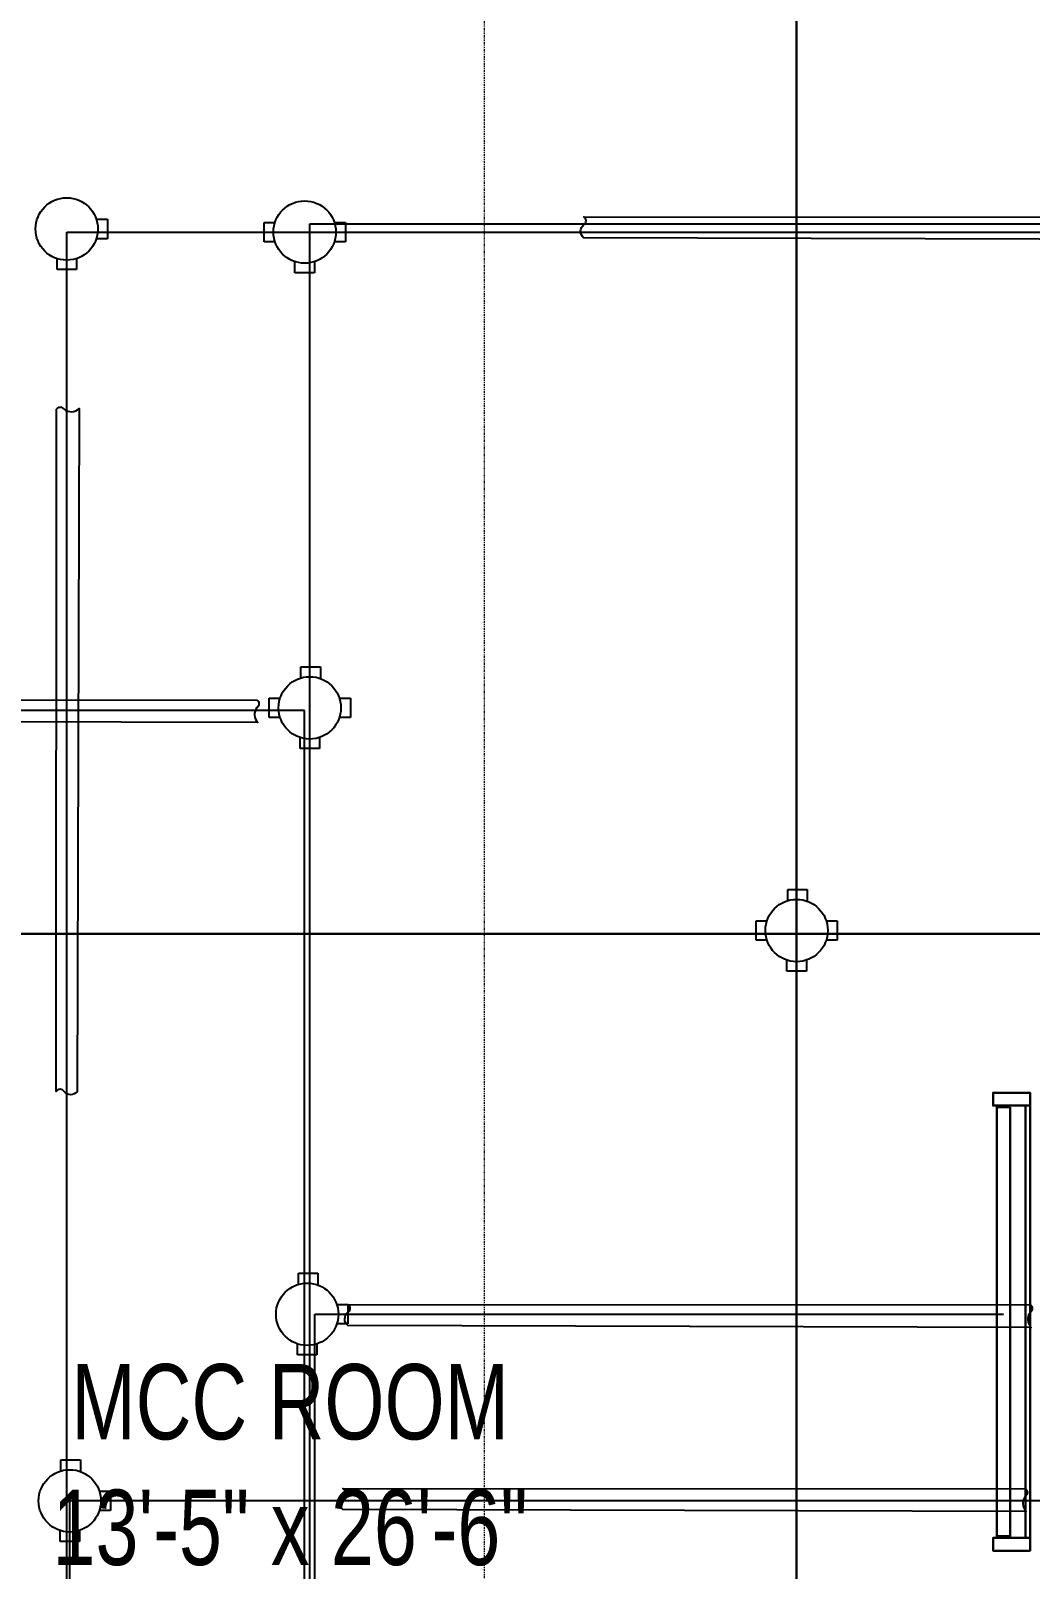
# Model space of a CAD drawing. Header units: inches. Extents: x 1078 to 5607, y 633 to 1543.
# Drawn here: x 1675.7 to 1781.8, y 1075.5 to 1238.9 of the extents above; entities that cross this region are included whole.
import ezdxf

# ---------------------------------------------------------------- set-up
doc = ezdxf.new("R2010")
doc.units = ezdxf.units.IN
doc.header["$MEASUREMENT"] = 0
doc.linetypes.add('ACAD_ISO12W100', pattern=[21, 12, -3, 0, -3, 0, -3])
doc.layers.add('Cables', color=7, linetype='Continuous')
for name, color, linetype, lineweight in [('dim-8', 18, 'Continuous', 15), ('E-WTL-Wall-Tube-Light', 7, 'Continuous', 30), ('Elevation Marker', 252, 'Continuous', 15)]:
    doc.layers.add(name, color=color, linetype=linetype, lineweight=lineweight)
doc.styles.add('Swiss721', font='swisscl.ttf')

# ---------------------------------------------------------------- blocks, each defined once
blk = doc.blocks.new('A$C63C712C3')
at = {"ltscale": 2}
for p, q in [((39.8, 42), (33.8, 42)), ((39.8, 15.9), (33.8, 15.9)), ((1230.6, 42), (1236.6, 42)), ((1230.6, 15.9), (1236.6, 15.9))]:
    blk.add_line(p, q, dxfattribs=at)
for points in [[(35.5, 102.6), (0, 102.6), (0, 0), (35.5, 0)], [(35.5, 102.6), (1235.5, 102.6), (1235.5, 90.2), (35.5, 90.2)], [(1235.5, 102.6), (1270.9, 102.6), (1270.9, 0), (1235.5, 0)], [(39.8, 47.6), (1230.6, 47.6), (1230.6, 10.1), (39.8, 10.1)]]:
    blk.add_lwpolyline(points, close=True, dxfattribs=at)

msp = doc.modelspace()

# ---------------------------------------------------------------- linework, layer by layer
at = {"color": 6, "lineweight": 30}
for p, q in [((1756.96, 1143), (1756.96, 1261.35)), ((1756.96, 966.06), (1756.96, 1143.34)), ((1629.89, 1143), (1916, 1143))]:
    msp.add_line(p, q, dxfattribs=at)
for p, q in [((1682.62, 1218.85), (1683.79, 1218.85)), ((1683.79, 1218.85), (1683.79, 1216.79)), ((1700.42, 1216.46), (1700.42, 1218.52)), ((1700.42, 1218.52), (1701.59, 1218.52)), ((1707.88, 1218.52), (1709.05, 1218.52)), ((1709.05, 1218.52), (1709.05, 1216.46)), ((1683.79, 1216.79), (1682.62, 1216.79)), ((1701.59, 1216.46), (1700.42, 1216.46)), ((1709.05, 1216.46), (1707.88, 1216.46)), ((1678.44, 1213.51), (1678.44, 1214.68)), ((1680.5, 1214.68), (1680.5, 1213.51)), ((1703.7, 1213.18), (1703.7, 1214.35)), ((1705.76, 1214.35), (1705.76, 1213.18)), ((1680.5, 1213.51), (1678.44, 1213.51)), ((1705.76, 1213.18), (1703.7, 1213.18)), ((1704.34, 1170.15), (1704.34, 1171.32)), ((1704.34, 1171.32), (1706.41, 1171.32)), ((1706.41, 1171.32), (1706.41, 1170.08)), ((1700.97, 1165.94), (1700.97, 1168.01)), ((1700.97, 1168.01), (1702.14, 1168.01)), ((1708.42, 1168.01), (1709.59, 1168.01)), ((1709.59, 1168.01), (1709.59, 1165.94)), ((1702.14, 1165.94), (1700.97, 1165.94)), ((1709.59, 1165.94), (1708.42, 1165.94)), ((1704.24, 1162.66), (1704.24, 1163.83)), ((1706.31, 1163.83), (1706.31, 1162.66)), ((1706.31, 1162.66), (1704.24, 1162.66)), ((1756.03, 1146.51), (1756.03, 1147.68)), ((1756.03, 1147.68), (1758.1, 1147.68)), ((1758.1, 1147.68), (1758.1, 1146.44)), ((1752.66, 1142.3), (1752.66, 1144.37)), ((1752.66, 1144.37), (1753.82, 1144.37)), ((1760.11, 1144.37), (1761.28, 1144.37)), ((1761.28, 1144.37), (1761.28, 1142.3)), ((1753.82, 1142.3), (1752.66, 1142.3)), ((1761.28, 1142.3), (1760.11, 1142.3)), ((1755.93, 1139.02), (1755.93, 1140.19)), ((1758, 1140.19), (1758, 1139.02)), ((1758, 1139.02), (1755.93, 1139.02)), ((1704.06, 1105.78), (1704.06, 1106.95)), ((1704.06, 1106.95), (1706.13, 1106.95)), ((1706.13, 1106.95), (1706.13, 1105.71)), ((1708.15, 1103.64), (1709.32, 1103.64)), ((1709.32, 1103.64), (1709.32, 1101.57)), ((1709.32, 1101.57), (1708.15, 1101.57)), ((1703.96, 1098.29), (1703.96, 1099.46)), ((1706.03, 1099.46), (1706.03, 1098.29)), ((1706.03, 1098.29), (1703.96, 1098.29)), ((1678.86, 1085.97), (1678.86, 1087.14)), ((1678.86, 1087.14), (1680.92, 1087.14)), ((1680.92, 1087.14), (1680.93, 1085.9)), ((1682.94, 1083.82), (1684.11, 1083.82)), ((1684.11, 1083.82), (1684.11, 1081.76)), ((1684.11, 1081.76), (1682.94, 1081.76)), ((1678.76, 1078.48), (1678.76, 1079.65)), ((1680.82, 1079.65), (1680.82, 1078.48)), ((1680.82, 1078.48), (1678.76, 1078.48))]:
    msp.add_line(p, q)
for points in [[(1806.8, 1219.08, -0.56347), (1806.8, 1218.28, 0.368601), (1806.89, 1216.67), (1734.35, 1216.87, -0.456322), (1734.36, 1218.28, 0.605884), (1734.36, 1219.11)], [(1678.39, 1198.68, -0.56347), (1679.18, 1198.68, 0.368601), (1680.79, 1198.76), (1680.59, 1126.23, -0.456322), (1679.18, 1126.24, 0.605884), (1678.36, 1126.24)], [(1699.66, 1167.81, -0.56347), (1699.66, 1167.02, 0.368601), (1699.75, 1165.41), (1627.21, 1165.61, -0.456322), (1627.22, 1167.02, 0.605884), (1627.22, 1167.84)], [(1781.76, 1103.61, -0.56347), (1781.76, 1102.81, 0.368601), (1781.85, 1101.2), (1709.31, 1101.4, -0.456322), (1709.32, 1102.81, 0.605884), (1709.32, 1103.64)], [(1781.24, 1084.08, -0.56347), (1781.24, 1083.28, 0.368601), (1781.32, 1081.67), (1708.79, 1081.87, -0.456322), (1708.79, 1083.28, 0.605884), (1708.79, 1084.1)]]:
    msp.add_lwpolyline(points, format="xyb", close=True)
for centre in [(1679.47, 1217.82), (1704.73, 1217.49), (1705.27, 1166.98), (1756.96, 1143.34), (1705, 1102.6), (1679.79, 1082.79)]:
    msp.add_circle(centre, 3.31)
at = {"layer": 'Cables', "color": 1}
for p, q in [((1679.47, 947.61), (1679.47, 1217.49)), ((1679.47, 1217.49), (1897.92, 1217.49)), ((1679.79, 947.61), (1679.79, 1082.79)), ((1816.36, 1082.79), (1679.79, 1082.79))]:
    msp.add_line(p, q, dxfattribs=at)
at = {"layer": 'Cables', "color": 3}
for p, q in [((1705.27, 1003.41), (1705.27, 1218.37)), ((1705.27, 1218.37), (1843.59, 1218.37)), ((1704.73, 1166.71), (1623.41, 1166.71)), ((1704.73, 1002.99), (1704.73, 1166.71)), ((1705.82, 1003.84), (1705.82, 1102.6)), ((1705.82, 1102.6), (1778.94, 1102.6))]:
    msp.add_line(p, q, dxfattribs=at)
at = {"layer": 'Elevation Marker', "linetype": 'ACAD_ISO12W100', "ltscale": 0.02}
msp.add_line((1723.83, 834.85), (1723.83, 1306.94), dxfattribs=at)

# ---------------------------------------------------------------- block references
at = {"layer": 'E-WTL-Wall-Tube-Light', "lineweight": 0, "xscale": 0.03825770519629215, "yscale": 0.03825770520678021, "zscale": 0.03825770521002791, "rotation": 270}
msp.add_blockref('A$C63C712C3', (1777.83, 1126.12), dxfattribs=at)

# ---------------------------------------------------------------- texts
at = {"layer": 'dim-8', "linetype": 'Continuous', "ltscale": 10, "insert": (1703.19, 1086.59), "char_height": 8, "attachment_point": 5, "style": 'Swiss721'}
msp.add_mtext('\\A1;MCC ROOM\\P13\'-5" x 26\'-6"', dxfattribs=at)

doc.saveas('drawing.dxf')
